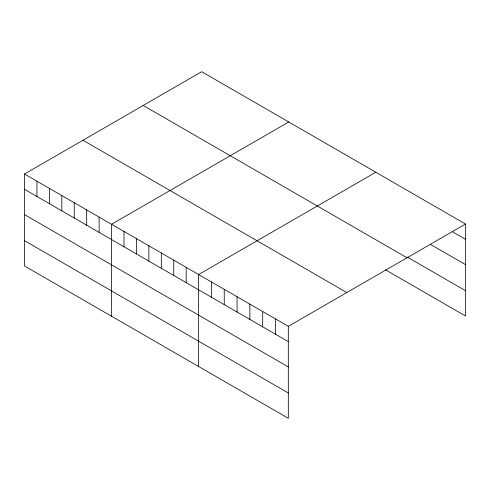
<?xml version="1.0" encoding="UTF-8"?>
<svg xmlns="http://www.w3.org/2000/svg" width="490" height="490" viewBox="0 0 490 490"><rect width="100%" height="100%" fill="white"/><g stroke="black" fill="none" stroke-linecap="round" stroke-linejoin="round"><path stroke-width="0.73" d="M24.5 174.011L288.316 326.322L288.316 418.288L24.5 265.972L24.5 174.011L201.684 71.712L465.5 224.028L465.5 315.989L385.41 269.751M288.745 121.979L111.561 224.273L111.561 316.234M375.799 172.241L198.621 274.535L198.621 366.502M288.316 326.322L465.5 224.028M452.687 231.929L465.5 239.322M430.263 244.277L465.5 264.625M407.196 257.029L465.5 290.693M143.215 105.472L407.031 257.783M82.969 140.25L346.785 292.567M24.5 189.305L288.316 341.622M24.5 214.608L288.316 366.918M24.5 240.67L288.316 392.986M275.503 318.923L275.503 334.223M262.689 311.524L262.689 326.824M249.876 304.131L249.876 319.425M237.062 296.732L237.062 312.026M224.249 289.333L224.249 304.627M211.435 281.934L211.435 297.234M186.182 267.356L186.182 282.65M173.748 260.178L173.748 275.472M161.308 252.993L161.308 268.293M148.874 245.815L148.874 261.109M136.434 238.636L136.434 253.93M123.995 231.452L123.995 246.752M99.121 217.095L99.121 232.389M86.687 209.91L86.687 225.21M74.247 202.731L74.247 218.025M61.814 195.553L61.814 210.847M49.374 188.368L49.374 203.668M36.94 181.19L36.94 196.484"/></g></svg>
